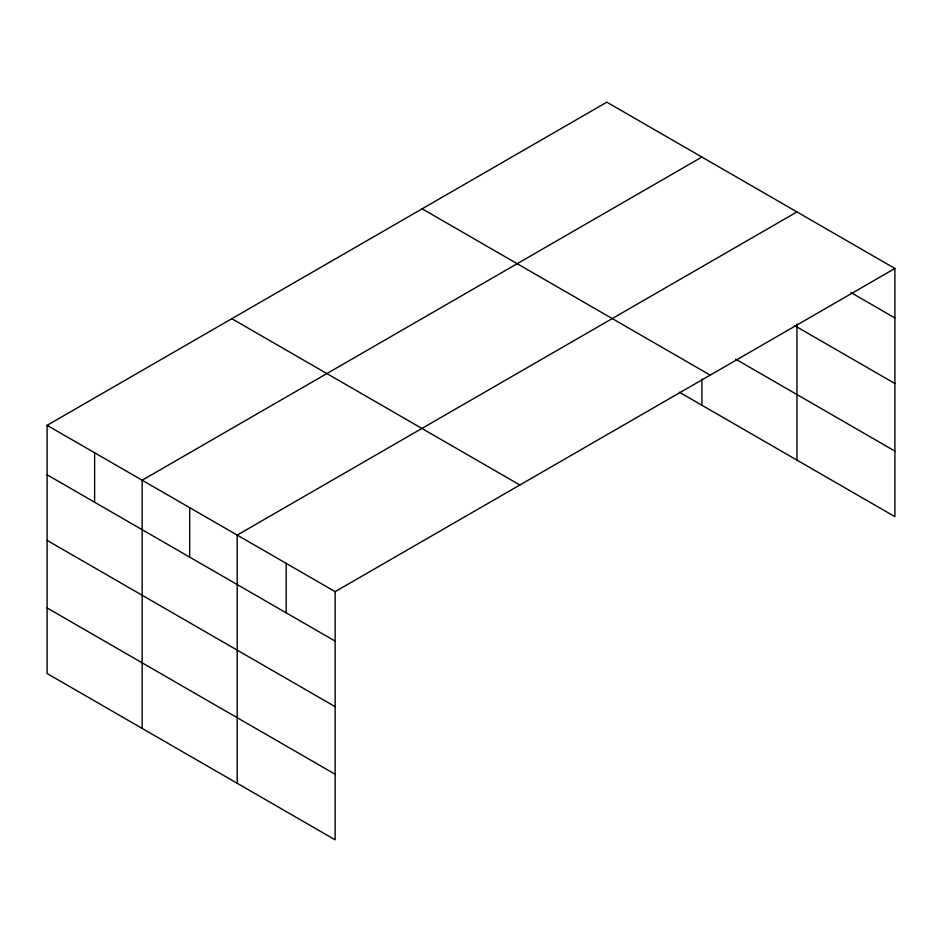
<?xml version="1.0" encoding="UTF-8"?>
<svg xmlns="http://www.w3.org/2000/svg" width="942" height="942" viewBox="0 0 942 942"><rect width="100%" height="100%" fill="white"/><g stroke="black" fill="none" stroke-linecap="round" stroke-linejoin="round"><path stroke-width="1.41" d="M796.967 324.06L796.967 460.12M47.1 425.337L335.152 591.635L335.152 839.828L47.1 673.53L47.1 425.337L606.848 102.172L894.9 268.47L894.9 516.663L679.394 392.237M701.908 157.043L142.16 480.22L142.16 728.413M796.967 211.926L237.207 535.091L237.207 783.285M335.152 591.635L894.9 268.47M850.956 292.573L894.9 317.937M794.459 325.532L894.9 383.524M735.678 359.161L894.9 451.088M422.134 208.818L710.186 375.116M231.814 318.69L519.866 484.989M47.1 474.803L335.152 641.113M47.1 540.378L335.152 706.688M47.1 607.955L335.152 774.253M701.908 379.014L701.908 405.237M286.18 563.363L286.18 612.842M189.683 507.656L189.683 557.122M94.624 452.772L94.624 502.251"/></g></svg>
